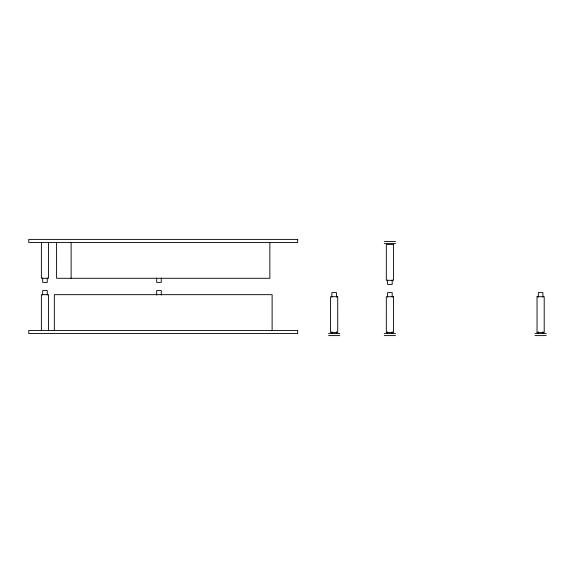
<?xml version="1.0" encoding="UTF-8"?>
<svg xmlns="http://www.w3.org/2000/svg" width="575" height="575" viewBox="0 0 575 575"><rect width="100%" height="100%" fill="white"/><g stroke="black" fill="none" stroke-linecap="round" stroke-linejoin="round"><path stroke-width="0.86" d="M384.28 241.443L395.528 241.443M384.28 243.491L395.528 243.491M537.043 296.714L544.202 296.714L544.202 332.53L537.043 332.53M328.519 333.558L339.775 333.558M384.272 333.558L395.528 333.558M534.994 333.558L546.25 333.558M328.519 335.599L339.775 335.599M384.272 335.599L395.528 335.599M534.994 335.599L546.25 335.599M542.922 297.067L542.922 292.618L538.329 292.618L538.315 297.067M542.922 331.775L542.922 333.558M538.322 331.775L538.315 333.558M537.043 296.714L537.036 332.53M392.2 279.982L392.2 284.431L387.607 284.431L387.6 279.982M392.2 297.067L392.2 292.618L387.607 292.618L387.593 297.067M392.2 331.775L392.2 333.558M387.593 331.775L387.6 333.558M336.447 297.067L336.447 292.618L331.847 292.618L331.84 297.067M336.447 331.775L336.447 333.558M331.84 331.775L331.84 333.558M272.119 330.488L272.119 294.666L54.345 294.666L54.337 330.488M269.862 242.47L269.862 278.286L56.594 278.286L56.587 242.47M161.273 277.933L161.273 282.382L156.68 282.382L156.673 277.933M161.273 295.018L161.273 290.569L156.68 290.569L156.673 295.018M71.12 242.47L71.12 278.286M48.544 242.47L48.544 278.286L41.386 278.286L41.386 242.47M48.544 330.488L48.544 294.666L41.386 294.666L41.386 330.488M47.265 277.933L47.265 282.382L42.672 282.382L42.665 277.933M47.265 295.018L47.265 290.569L42.672 290.569L42.665 295.018M297.699 239.401L28.75 239.401L28.75 242.47L297.699 242.47L297.699 239.401M393.473 244.512L386.321 244.512L386.321 280.334L393.473 280.334L393.48 244.512M337.719 296.714L330.567 296.714L330.56 332.53L337.719 332.53L337.726 296.714M393.48 296.714L386.321 296.714L386.314 332.53L393.48 332.53L393.48 296.714M297.699 330.488L28.75 330.488L28.75 333.558L297.699 333.558L297.699 330.488"/></g></svg>
